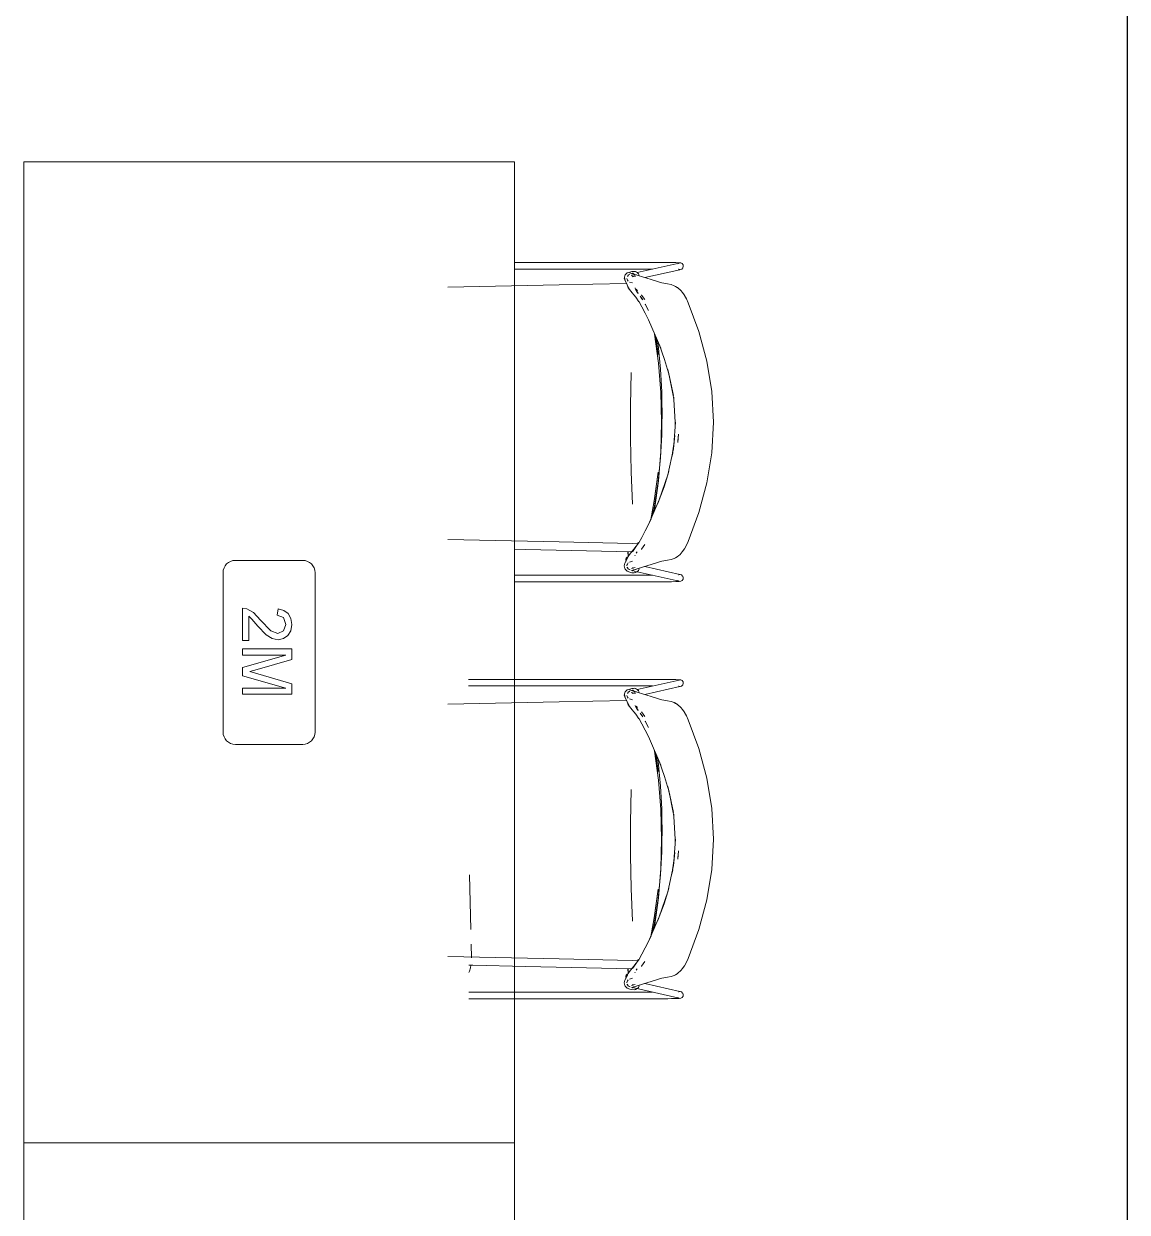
# Model space of a CAD drawing. Header units: millimetres. Extents: x 155927 to 317870, y -36033 to 97293.
# Drawn here: x 213634 to 215434, y 23305 to 25243 of the extents above; entities that cross this region are included whole.
import ezdxf

# ---------------------------------------------------------------- set-up
doc = ezdxf.new("R2010")
doc.units = ezdxf.units.MM
doc.header["$MEASUREMENT"] = 0
for name, color, linetype, lineweight in [('A-WALL', 7, 'CONTINUOUS', 9), ('G-IMPT', 8, 'CONTINUOUS', 9), ('I-FURN', 8, 'CONTINUOUS', 9)]:
    doc.layers.add(name, color=color, linetype=linetype, lineweight=lineweight)

msp = doc.modelspace()

# ---------------------------------------------------------------- linework, layer by layer
at = {"layer": 'A-WALL', "lineweight": 30}
msp.add_line((215433.8, 26805.6), (215433.8, 20199.6), dxfattribs=at)
at = {"layer": 'G-IMPT'}
for p, q in [((214434.3, 24853.7), (214684.5, 24853.7)), ((214702.9, 24852.6), (214634.7, 24837.3)), ((214684.5, 24853.7), (214690.7, 24853.7)), ((214697.9, 24853.5), (214690.7, 24853.7)), ((214703.1, 24853.2), (214697.9, 24853.5)), ((214702.9, 24852.6), (214700.7, 24851.6)), ((214700.7, 24851.6), (214700.9, 24851.8)), ((214705.6, 24852.9), (214703.1, 24853.2)), ((214705.6, 24852.9), (214707.9, 24851.7)), ((214707.9, 24851.7), (214709.4, 24849.6)), ((214709.4, 24849.6), (214709.8, 24846.9)), ((214659.4, 24842.9), (214434.3, 24842.9)), ((214613.5, 24827.7), (214614.7, 24832)), ((214614, 24829.1), (214614.8, 24824.1)), ((214614, 24829.1), (214614.5, 24824.5)), ((214614.7, 24832), (214615.2, 24833.3)), ((214615.2, 24833.3), (214618.3, 24836.5)), ((214622.5, 24837.9), (214618.3, 24836.5)), ((214618.7, 24830.9), (214620.7, 24833.2)), ((214621.3, 24833.5), (214622.9, 24834.2)), ((214622.5, 24833.9), (214621.3, 24833.5)), ((214622.2, 24836.7), (214627.8, 24835.1)), ((214622.2, 24836.7), (214630.1, 24834.3)), ((214622.5, 24837.9), (214625.7, 24838.9)), ((214625.5, 24835.3), (214633.6, 24833.2)), ((214625.5, 24835.3), (214632.3, 24833.5)), ((214625.6, 24832.1), (214628, 24830.9)), ((214625.6, 24832.1), (214631.1, 24830.5)), ((214625.7, 24838.9), (214628.5, 24839)), ((214628.5, 24835.9), (214626.6, 24835.5)), ((214626.8, 24831.9), (214628, 24830.9)), ((214626.8, 24831.9), (214628.3, 24830.4)), ((214626.9, 24835.9), (214629, 24834.5)), ((214626.9, 24835.9), (214630.1, 24834.3)), ((214628.3, 24830.4), (214627.4, 24831.5)), ((214627.8, 24835.1), (214636, 24832.5)), ((214628.5, 24839), (214629.8, 24839.1)), ((214629, 24834.5), (214630.6, 24832.7)), ((214631.5, 24838.8), (214629.8, 24839.1)), ((214631.6, 24830.9), (214630.6, 24832.7)), ((214631.5, 24838.8), (214634.9, 24837.2)), ((214631.5, 24838.8), (214631.8, 24838.8)), ((214631.5, 24838.8), (214634.7, 24837.3)), ((214634.9, 24837.2), (214631.8, 24838.8)), ((214633.6, 24833.2), (214632.3, 24833.5)), ((214636.5, 24835.5), (214634.7, 24837.3)), ((214634.9, 24837.2), (214634.7, 24837.3)), ((214634.7, 24837.3), (214636.8, 24835.3)), ((214636.5, 24835.5), (214634.9, 24837.2)), ((214657.2, 24825.8), (214636, 24832.5)), ((214636.9, 24835.1), (214636.8, 24835.3)), ((214638, 24832.8), (214636.9, 24835.1)), ((214638, 24832.8), (214638, 24832.7)), ((214647.1, 24828.9), (214704.4, 24841.8)), ((214702.1, 24842.5), (214704.7, 24842.1)), ((214702.4, 24842.4), (214704.7, 24842.1)), ((214704.4, 24841.8), (214707, 24842.6)), ((214707, 24842.6), (214707.2, 24842.9)), ((214709, 24844.8), (214707.2, 24842.9)), ((214709, 24844.8), (214709.8, 24846.9)), ((214507.6, 24817), (214325.8, 24813.3)), ((214617, 24819.5), (214507.6, 24817)), ((214613.5, 24827.7), (214614.8, 24824.1)), ((214614.5, 24824.5), (214617.5, 24818.5)), ((214620, 24812.4), (214617.5, 24818.5)), ((214617.9, 24827.4), (214618.1, 24825.8)), ((214618.6, 24824.9), (214618.1, 24825.8)), ((214618.6, 24824.9), (214620.1, 24823.3)), ((214621.7, 24810.6), (214619.2, 24815.2)), ((214620.7, 24812.6), (214619.2, 24815.2)), ((214620, 24812.4), (214621.9, 24809.3)), ((214624, 24806.9), (214621, 24812.3)), ((214621.7, 24810.6), (214624, 24806.9)), ((214621.9, 24809.3), (214626.2, 24803.9)), ((214622.1, 24821.7), (214627, 24820.3)), ((214632.8, 24807.7), (214631.1, 24810.9)), ((214631.1, 24810.9), (214633.1, 24807.1)), ((214632, 24811.2), (214631.4, 24812.3)), ((214632.9, 24810), (214635, 24807.6)), ((214669.2, 24821.9), (214657.2, 24825.8)), ((214674.8, 24820.2), (214669.2, 24821.9)), ((214674.8, 24820.2), (214684, 24818.6)), ((214684, 24818.6), (214690, 24817.5)), ((214690, 24817.5), (214695, 24815.7)), ((214696, 24815.2), (214695, 24815.7)), ((214700.2, 24812.7), (214695, 24815.7)), ((214697.3, 24814.5), (214695, 24815.7)), ((214696, 24815.2), (214700.2, 24812.7)), ((214699.8, 24813), (214697.3, 24814.5)), ((214700.2, 24812.7), (214699.8, 24813)), ((214700.2, 24812.7), (214702.2, 24811.2)), ((214702.2, 24811.2), (214704.1, 24809.5)), ((214704.7, 24809), (214704.1, 24809.5)), ((214626.2, 24803.9), (214629.1, 24800.7)), ((214632.2, 24796.9), (214629.1, 24800.7)), ((214632.2, 24796.9), (214637.6, 24789.6)), ((214632.8, 24807.7), (214633.1, 24807.1)), ((214632.8, 24807.7), (214634.1, 24805.5)), ((214632.8, 24807.7), (214634.5, 24804.9)), ((214634.1, 24805.5), (214634.5, 24804.9)), ((214636.1, 24803.3), (214634.4, 24805.8)), ((214634.4, 24805.8), (214636.4, 24802.8)), ((214636.1, 24803.3), (214636.4, 24802.8)), ((214637.1, 24790.3), (214637.6, 24789.6)), ((214637.1, 24790.3), (214642.5, 24781.4)), ((214639.7, 24798.5), (214643.7, 24792.6)), ((214639.7, 24798.5), (214642.4, 24794.5)), ((214641.5, 24801), (214641.9, 24800.5)), ((214647.2, 24793.2), (214641.9, 24800.5)), ((214643.7, 24792.6), (214642.4, 24794.5)), ((214704.7, 24809), (214706.5, 24807.1)), ((214708.2, 24805.1), (214706.5, 24807.1)), ((214708.2, 24805.1), (214711.6, 24800.2)), ((214711.8, 24799.9), (214711.6, 24800.2)), ((214711.8, 24799.9), (214714.9, 24794.3)), ((214717.9, 24787.8), (214714.9, 24794.3)), ((214647.9, 24770.9), (214642.5, 24781.4)), ((214647.7, 24785.7), (214653.2, 24775.4)), ((214647.7, 24785.7), (214648.2, 24784.8)), ((214653.2, 24760.3), (214647.9, 24770.9)), ((214653.2, 24775.4), (214648.2, 24784.8)), ((214735.4, 24741), (214717.9, 24787.8)), ((214653.2, 24760.3), (214673.1, 24713.9)), ((214662.8, 24736.6), (214662.3, 24739.2)), ((214669.2, 24689.3), (214662.8, 24736.6)), ((214664.9, 24733), (214669, 24703.3)), ((214664.9, 24733), (214669, 24703.3)), ((214735.4, 24741), (214748.4, 24692.6)), ((214667.4, 24727.1), (214668.6, 24719.5)), ((214672.7, 24679.7), (214668.6, 24719.5)), ((214679.1, 24695.3), (214670.5, 24720.4)), ((214670.5, 24720.4), (214673.1, 24713.9)), ((214679.1, 24695.3), (214684.3, 24679.1)), ((214624.8, 24674.3), (214623.8, 24620.3)), ((214669.2, 24689.3), (214673, 24641.4)), ((214672.7, 24679.7), (214674.8, 24642.7)), ((214686.5, 24672.2), (214684.3, 24679.1)), ((214684.6, 24679.2), (214686.5, 24672.2)), ((214684.6, 24679.2), (214693.9, 24636.7)), ((214748.4, 24692.6), (214756.5, 24643.2)), ((214693.5, 24636.7), (214686.5, 24672.2)), ((214686.5, 24672.2), (214693.9, 24636.7)), ((214673, 24641.4), (214673.9, 24617.4)), ((214675.1, 24626.4), (214674.8, 24642.7)), ((214694.6, 24630.3), (214693.5, 24636.7)), ((214759.1, 24593.3), (214756.5, 24643.2)), ((214623.8, 24566.3), (214623.8, 24620.3)), ((214674.3, 24593.3), (214673.9, 24617.4)), ((214675.1, 24626.4), (214675.5, 24607.5)), ((214694.4, 24630.3), (214694.1, 24634.4)), ((214694.6, 24630.3), (214694.2, 24633.8)), ((214694.4, 24630.3), (214696.8, 24593.3)), ((214675.1, 24588.7), (214675.5, 24607.5)), ((214673.9, 24569.2), (214674.3, 24593.3)), ((214674.8, 24572.4), (214675.1, 24588.7)), ((214696.9, 24593.3), (214694.6, 24556.4)), ((214696.9, 24593.3), (214696.8, 24585.9)), ((214696.8, 24593.3), (214696.8, 24585.9)), ((214759.1, 24593.3), (214756.5, 24543.4)), ((214623.8, 24566.3), (214624.8, 24512.4)), ((214672.7, 24535.3), (214674.8, 24572.4)), ((214673, 24545.2), (214673.9, 24569.2)), ((214693.5, 24550.3), (214695.1, 24561.3)), ((214693.9, 24549.9), (214696.3, 24571.6)), ((214693.9, 24549.9), (214695.1, 24561.3)), ((214694.6, 24556.4), (214695.1, 24561.3)), ((214696.3, 24571.6), (214695.1, 24561.3)), ((214701.1, 24560.2), (214701.8, 24573.8)), ((214701.6, 24570.4), (214701.1, 24560.2)), ((214673, 24545.2), (214669.2, 24497.4)), ((214693.9, 24549.9), (214684.6, 24507.4)), ((214691.4, 24536.2), (214693.5, 24550.3)), ((214691.4, 24536.2), (214692.7, 24543.3)), ((214748.4, 24494), (214756.5, 24543.4)), ((214668.6, 24495.6), (214672.7, 24535.3)), ((214626.9, 24459.2), (214624.8, 24512.4)), ((214662.5, 24464.6), (214669, 24511.8)), ((214669, 24511.8), (214662.5, 24464.5)), ((214670.5, 24466.3), (214684.6, 24507.4)), ((214684.6, 24507.4), (214678.5, 24487.7)), ((214678.5, 24487.7), (214684.4, 24507.4)), ((214686, 24512.6), (214684.4, 24507.4)), ((214684.6, 24507.4), (214686, 24512.6)), ((214662.7, 24456.4), (214668.6, 24495.6)), ((214669.2, 24497.4), (214662.8, 24450.1)), ((214670.4, 24466.3), (214678.5, 24487.7)), ((214670.5, 24466.3), (214678.5, 24487.7)), ((214748.4, 24494), (214735.4, 24445.6)), ((214670.5, 24466.3), (214653.3, 24426.3)), ((214662.5, 24464.6), (214656.8, 24434.4)), ((214656.8, 24434.4), (214662.5, 24464.5)), ((214668.3, 24460.5), (214670.5, 24466.3)), ((214668.3, 24460.5), (214670.4, 24466.3)), ((214662.7, 24456.4), (214659.8, 24441.3)), ((214662.8, 24450.1), (214662.2, 24446.9)), ((214735.4, 24445.6), (214717.8, 24398.7)), ((214647.9, 24415.7), (214653.2, 24426.3)), ((214657.4, 24435.6), (214653.2, 24426.3)), ((214657.4, 24435.6), (214653.3, 24426.3)), ((214642.5, 24405.3), (214637.1, 24396.3)), ((214647.9, 24415.7), (214642.5, 24405.3)), ((214325.6, 24401.8), (214507.6, 24398.1)), ((214434.3, 24386), (214452.9, 24385.6)), ((214625.9, 24381.7), (214452.9, 24385.6)), ((214626.4, 24395.4), (214507.6, 24398.1)), ((214621.9, 24377.3), (214626.2, 24382.8)), ((214629.1, 24386), (214626.2, 24382.8)), ((214634.8, 24395.9), (214626.4, 24395.4)), ((214627.1, 24381.9), (214632.7, 24390.2)), ((214627.1, 24381.9), (214632.2, 24389.7)), ((214629.1, 24386), (214632.7, 24390.2)), ((214632.2, 24389.7), (214637.6, 24397)), ((214637.7, 24396.5), (214634.8, 24395.9)), ((214637.6, 24397), (214637.1, 24396.3)), ((214641.5, 24385.6), (214641.9, 24386.1)), ((214641.9, 24386.1), (214647.2, 24393.4)), ((214711.6, 24386.4), (214708.2, 24381.6)), ((214711.6, 24386.4), (214711.8, 24386.7)), ((214714.9, 24392.4), (214711.8, 24386.7)), ((214717.8, 24398.7), (214714.9, 24392.4)), ((214614.4, 24363), (214618.8, 24371.4)), ((214620, 24374.2), (214617.8, 24369.4)), ((214617.8, 24369.4), (214618.8, 24371.4)), ((214618.6, 24361.8), (214620.2, 24363.6)), ((214619.5, 24381.9), (214619.8, 24373.8)), ((214620.2, 24374.6), (214619.9, 24381.9)), ((214620.2, 24374.6), (214619.9, 24381.9)), ((214620, 24374.2), (214621.9, 24377.3)), ((214622.2, 24365), (214627, 24366.3)), ((214631.4, 24376.4), (214630.8, 24375)), ((214633.1, 24379.6), (214634.1, 24381.2)), ((214634.5, 24381.7), (214634.1, 24381.2)), ((214657.2, 24360.9), (214669.2, 24364.7)), ((214674.8, 24366.4), (214669.2, 24364.7)), ((214684, 24368), (214674.8, 24366.4)), ((214684, 24368), (214690, 24369.1)), ((214695, 24370.9), (214690, 24369.1)), ((214695, 24370.9), (214697.3, 24372.1)), ((214699.8, 24373.7), (214697.3, 24372.1)), ((214700.2, 24373.9), (214699.8, 24373.7)), ((214700.2, 24373.9), (214702.2, 24375.4)), ((214702.2, 24375.4), (214704.7, 24377.6)), ((214704.7, 24377.6), (214706.5, 24379.5)), ((214708.2, 24381.6), (214706.5, 24379.5)), ((214614.4, 24363), (214613.5, 24358.9)), ((214614.7, 24354.7), (214613.5, 24358.9)), ((214615.2, 24353.3), (214614.7, 24354.7)), ((214618.3, 24350.1), (214615.2, 24353.3)), ((214617.8, 24358.6), (214617.9, 24359.2)), ((214618.3, 24361.2), (214617.9, 24359.2)), ((214618.6, 24361.8), (214618.3, 24361.2)), ((214619.5, 24355.1), (214618.3, 24356.7)), ((214618.3, 24356.7), (214619.1, 24355.6)), ((214618.3, 24350.1), (214622.5, 24348.7)), ((214618.5, 24356.1), (214620.7, 24353.5)), ((214619.5, 24355.1), (214619.1, 24355.6)), ((214622.5, 24352.7), (214621.3, 24353.2)), ((214623, 24352.4), (214621.3, 24353.2)), ((214625.7, 24347.7), (214622.5, 24348.7)), ((214625.5, 24354.6), (214631.1, 24356.1)), ((214625.5, 24354.6), (214627.6, 24355.5)), ((214625.5, 24351.4), (214633.6, 24353.4)), ((214633, 24353.2), (214625.5, 24351.4)), ((214625.7, 24347.7), (214629.8, 24347.5)), ((214626.5, 24351.2), (214626.1, 24351.3)), ((214626.5, 24351.2), (214626.2, 24351.3)), ((214626.5, 24351.2), (214626.2, 24351.3)), ((214626.5, 24351.2), (214628.5, 24350.8)), ((214627.9, 24355.8), (214626.8, 24354.8)), ((214626.8, 24354.8), (214627.6, 24355.5)), ((214630.1, 24352.3), (214626.9, 24350.8)), ((214629, 24352.1), (214626.9, 24350.8)), ((214627.9, 24355.8), (214627.3, 24355.1)), ((214627.8, 24351.5), (214633.6, 24353.4)), ((214630.1, 24352.3), (214627.8, 24351.5)), ((214631.5, 24347.8), (214629.8, 24347.5)), ((214629.9, 24350.4), (214702.9, 24334)), ((214631.5, 24347.8), (214631.8, 24347.9)), ((214631.8, 24347.9), (214634.7, 24349.3)), ((214633, 24353.2), (214644.7, 24357)), ((214634.9, 24349.5), (214634.7, 24349.3)), ((214634.9, 24349.5), (214636.8, 24351.4)), ((214638, 24353.9), (214636.8, 24351.4)), ((214638, 24353.8), (214636.8, 24351.4)), ((214636.9, 24351.6), (214636.8, 24351.4)), ((214636.9, 24351.6), (214638, 24353.9)), ((214638, 24353.8), (214638, 24353.9)), ((214644.7, 24357), (214657.2, 24360.9)), ((214704.4, 24344.8), (214646.9, 24357.7)), ((214702.1, 24344.1), (214704.7, 24344.6)), ((214702.4, 24344.3), (214704.7, 24344.6)), ((214704.4, 24344.8), (214707, 24344)), ((214708.7, 24342.2), (214707, 24344)), ((214707, 24344), (214707.2, 24343.7)), ((214434.3, 24343.8), (214659.4, 24343.8)), ((214434.3, 24332.9), (214684.5, 24332.9)), ((214690.7, 24333), (214684.5, 24332.9)), ((214690.7, 24333), (214697.9, 24333.1)), ((214697.9, 24333.1), (214703.1, 24333.4)), ((214702.9, 24334), (214700.7, 24335)), ((214700.9, 24334.8), (214700.7, 24335)), ((214703.1, 24333.4), (214705.6, 24333.7)), ((214705.6, 24333.7), (214707.9, 24334.9)), ((214707.9, 24334.9), (214709.4, 24337.1)), ((214708.7, 24342.2), (214709, 24341.9)), ((214709.8, 24339.7), (214709, 24341.9)), ((214709.8, 24339.7), (214709.4, 24337.1)), ((214359.8, 24173.7), (214684.5, 24173.7)), ((214702.9, 24172.6), (214634.7, 24157.3)), ((214684.5, 24173.7), (214690.7, 24173.7)), ((214697.9, 24173.5), (214690.7, 24173.7)), ((214703.1, 24173.2), (214697.9, 24173.5)), ((214702.9, 24172.6), (214700.7, 24171.6)), ((214700.7, 24171.6), (214700.9, 24171.8)), ((214705.6, 24172.9), (214703.1, 24173.2)), ((214705.6, 24172.9), (214707.9, 24171.7)), ((214707.9, 24171.7), (214709.4, 24169.6)), ((214709.4, 24169.6), (214709.8, 24166.9)), ((214659.4, 24162.9), (214359.8, 24162.9)), ((214613.5, 24147.7), (214614.7, 24152)), ((214614.7, 24152), (214615.2, 24153.3)), ((214615.2, 24153.3), (214618.3, 24156.5)), ((214622.5, 24157.9), (214618.3, 24156.5)), ((214618.7, 24150.9), (214620.7, 24153.2)), ((214621.3, 24153.5), (214622.9, 24154.2)), ((214622.5, 24153.9), (214621.3, 24153.5)), ((214622.2, 24156.7), (214627.8, 24155.1)), ((214622.2, 24156.7), (214630.1, 24154.3)), ((214622.5, 24157.9), (214625.7, 24158.9)), ((214625.5, 24155.3), (214633.6, 24153.2)), ((214625.5, 24155.3), (214632.3, 24153.5)), ((214625.6, 24152.1), (214628, 24150.9)), ((214625.6, 24152.1), (214631.1, 24150.5)), ((214625.7, 24158.9), (214628.5, 24159)), ((214628.5, 24155.9), (214626.6, 24155.5)), ((214626.8, 24151.9), (214628, 24150.9)), ((214626.8, 24151.9), (214628.3, 24150.4)), ((214626.9, 24155.9), (214629, 24154.5)), ((214626.9, 24155.9), (214630.1, 24154.3)), ((214628.3, 24150.4), (214627.4, 24151.5)), ((214627.8, 24155.1), (214636, 24152.5)), ((214628.5, 24159), (214629.8, 24159.1)), ((214629, 24154.5), (214630.6, 24152.7)), ((214631.5, 24158.8), (214629.8, 24159.1)), ((214631.6, 24150.9), (214630.6, 24152.7)), ((214631.5, 24158.8), (214634.9, 24157.2)), ((214631.5, 24158.8), (214631.8, 24158.8)), ((214631.5, 24158.8), (214634.7, 24157.3)), ((214634.9, 24157.2), (214631.8, 24158.8)), ((214633.6, 24153.2), (214632.3, 24153.5)), ((214636.5, 24155.5), (214634.7, 24157.3)), ((214634.9, 24157.2), (214634.7, 24157.3)), ((214634.7, 24157.3), (214636.8, 24155.3)), ((214636.5, 24155.5), (214634.9, 24157.2)), ((214657.2, 24145.8), (214636, 24152.5)), ((214636.9, 24155.1), (214636.8, 24155.3)), ((214638, 24152.8), (214636.9, 24155.1)), ((214638, 24152.8), (214638, 24152.7)), ((214647.1, 24148.9), (214704.4, 24161.8)), ((214702.1, 24162.5), (214704.7, 24162.1)), ((214702.4, 24162.4), (214704.7, 24162.1)), ((214704.4, 24161.8), (214707, 24162.6)), ((214707, 24162.6), (214707.2, 24162.9)), ((214709, 24164.8), (214707.2, 24162.9)), ((214709, 24164.8), (214709.8, 24166.9)), ((214507.6, 24137), (214325.8, 24133.3)), ((214617, 24139.5), (214507.6, 24137)), ((214613.5, 24147.7), (214614.8, 24144.1)), ((214614, 24149.1), (214614.8, 24144.1)), ((214614, 24149.1), (214614.5, 24144.5)), ((214614.5, 24144.5), (214617.5, 24138.5)), ((214620, 24132.4), (214617.5, 24138.5)), ((214617.9, 24147.4), (214618.1, 24145.8)), ((214618.6, 24144.9), (214618.1, 24145.8)), ((214618.6, 24144.9), (214620.1, 24143.3)), ((214621.7, 24130.6), (214619.2, 24135.2)), ((214624, 24126.9), (214619.2, 24135.2)), ((214620, 24132.4), (214621.9, 24129.3)), ((214622.1, 24141.7), (214627, 24140.3)), ((214632.8, 24127.7), (214631.1, 24130.9)), ((214631.1, 24130.9), (214633.1, 24127.1)), ((214669.2, 24141.9), (214657.2, 24145.8)), ((214674.8, 24140.2), (214669.2, 24141.9)), ((214674.8, 24140.2), (214684, 24138.6)), ((214684, 24138.6), (214690, 24137.5)), ((214690, 24137.5), (214695, 24135.7)), ((214696, 24135.2), (214695, 24135.7)), ((214700.2, 24132.7), (214695, 24135.7)), ((214697.3, 24134.5), (214695, 24135.7)), ((214696, 24135.2), (214700.2, 24132.7)), ((214699.8, 24133), (214697.3, 24134.5)), ((214700.2, 24132.7), (214699.8, 24133)), ((214700.2, 24132.7), (214702.2, 24131.2)), ((214702.2, 24131.2), (214704.1, 24129.5)), ((214621.7, 24130.6), (214624, 24126.9)), ((214621.9, 24129.3), (214626.2, 24123.9)), ((214626.2, 24123.9), (214629.1, 24120.7)), ((214632.2, 24116.9), (214629.1, 24120.7)), ((214632.2, 24116.9), (214637.6, 24109.6)), ((214632.8, 24127.7), (214633.1, 24127.1)), ((214632.8, 24127.7), (214634.1, 24125.5)), ((214632.8, 24127.7), (214634.5, 24124.9)), ((214632.9, 24130), (214635, 24127.6)), ((214634.1, 24125.5), (214634.5, 24124.9)), ((214636.1, 24123.3), (214634.4, 24125.8)), ((214634.4, 24125.8), (214636.4, 24122.8)), ((214636.1, 24123.3), (214636.4, 24122.8)), ((214639.7, 24118.5), (214643.7, 24112.6)), ((214639.7, 24118.5), (214642.4, 24114.5)), ((214641.5, 24121), (214641.9, 24120.5)), ((214647.2, 24113.2), (214641.9, 24120.5)), ((214643.7, 24112.6), (214642.4, 24114.5)), ((214704.7, 24129), (214704.1, 24129.5)), ((214704.7, 24129), (214706.5, 24127.1)), ((214708.2, 24125.1), (214706.5, 24127.1)), ((214708.2, 24125.1), (214711.6, 24120.2)), ((214711.8, 24119.9), (214711.6, 24120.2)), ((214711.8, 24119.9), (214714.9, 24114.3)), ((214717.9, 24107.8), (214714.9, 24114.3)), ((214637.1, 24110.3), (214637.6, 24109.6)), ((214637.1, 24110.3), (214642.5, 24101.4)), ((214647.9, 24090.9), (214642.5, 24101.4)), ((214647.7, 24105.7), (214653.2, 24095.4)), ((214647.7, 24105.7), (214648.2, 24104.8)), ((214653.2, 24095.4), (214648.2, 24104.8)), ((214735.4, 24061), (214717.9, 24107.8)), ((214653.2, 24080.3), (214647.9, 24090.9)), ((214653.2, 24080.3), (214673.1, 24033.9)), ((214662.8, 24056.6), (214662.3, 24059.2)), ((214669.2, 24009.3), (214662.8, 24056.6)), ((214735.4, 24061), (214748.4, 24012.6)), ((214664.9, 24053), (214669, 24023.3)), ((214664.9, 24053), (214669, 24023.3)), ((214667.4, 24047.1), (214668.6, 24039.5)), ((214672.7, 23999.7), (214668.6, 24039.5)), ((214679.1, 24015.3), (214670.5, 24040.4)), ((214670.5, 24040.4), (214673.1, 24033.9)), ((214679.1, 24015.3), (214684.3, 23999.1)), ((214669.2, 24009.3), (214673, 23961.4)), ((214672.7, 23999.7), (214674.8, 23962.7)), ((214686.5, 23992.2), (214684.3, 23999.1)), ((214684.6, 23999.2), (214686.5, 23992.2)), ((214684.6, 23999.2), (214693.9, 23956.7)), ((214748.4, 24012.6), (214756.5, 23963.2)), ((214624.8, 23994.3), (214623.8, 23940.3)), ((214693.5, 23956.7), (214686.5, 23992.2)), ((214686.5, 23992.2), (214693.9, 23956.7)), ((214673, 23961.4), (214673.9, 23937.4)), ((214675.1, 23946.4), (214674.8, 23962.7)), ((214694.6, 23950.3), (214693.5, 23956.7)), ((214759.1, 23913.3), (214756.5, 23963.2)), ((214623.8, 23886.3), (214623.8, 23940.3)), ((214674.3, 23913.3), (214673.9, 23937.4)), ((214675.1, 23946.4), (214675.5, 23927.5)), ((214694.4, 23950.3), (214694.1, 23954.4)), ((214694.6, 23950.3), (214694.2, 23953.8)), ((214694.4, 23950.3), (214696.8, 23913.3)), ((214675.1, 23908.7), (214675.5, 23927.5)), ((214673.9, 23889.2), (214674.3, 23913.3)), ((214674.8, 23892.4), (214675.1, 23908.7)), ((214696.9, 23913.3), (214694.6, 23876.4)), ((214696.9, 23913.3), (214696.8, 23905.9)), ((214696.8, 23913.3), (214696.8, 23905.9)), ((214759.1, 23913.3), (214756.5, 23863.4)), ((214623.8, 23886.3), (214624.8, 23832.4)), ((214672.7, 23855.3), (214674.8, 23892.4)), ((214673, 23865.2), (214673.9, 23889.2)), ((214693.5, 23870.3), (214695.1, 23881.3)), ((214693.9, 23869.9), (214696.3, 23891.6)), ((214693.9, 23869.9), (214695.1, 23881.3)), ((214694.6, 23876.4), (214695.1, 23881.3)), ((214696.3, 23891.6), (214695.1, 23881.3)), ((214701.1, 23880.2), (214701.8, 23893.8)), ((214701.6, 23889.9), (214701.1, 23880.2)), ((214673, 23865.2), (214669.2, 23817.4)), ((214693.9, 23869.9), (214684.6, 23827.4)), ((214691.4, 23856.2), (214693.5, 23870.3)), ((214691.4, 23856.2), (214692.7, 23863.3)), ((214748.4, 23814), (214756.5, 23863.4)), ((214363.2, 23765.9), (214361.1, 23854.8)), ((214668.6, 23815.6), (214672.7, 23855.3)), ((214626.9, 23779.2), (214624.8, 23832.4)), ((214662.5, 23784.6), (214669, 23831.8)), ((214669, 23831.8), (214662.5, 23784.5)), ((214670.5, 23786.3), (214684.6, 23827.4)), ((214684.6, 23827.4), (214678.5, 23807.7)), ((214678.5, 23807.7), (214684.4, 23827.4)), ((214686, 23832.6), (214684.4, 23827.4)), ((214684.6, 23827.4), (214686, 23832.6)), ((214662.7, 23776.4), (214668.6, 23815.6)), ((214669.2, 23817.4), (214662.8, 23770.1)), ((214670.4, 23786.3), (214678.5, 23807.7)), ((214670.5, 23786.3), (214678.5, 23807.7)), ((214748.4, 23814), (214735.4, 23765.6)), ((214670.5, 23786.3), (214653.3, 23746.3)), ((214662.5, 23784.6), (214656.8, 23754.4)), ((214656.8, 23754.4), (214662.5, 23784.5)), ((214668.3, 23780.5), (214670.5, 23786.3)), ((214668.3, 23780.5), (214670.4, 23786.3)), ((214662.7, 23776.4), (214659.8, 23761.3)), ((214662.8, 23770.1), (214662.2, 23766.9)), ((214735.4, 23765.6), (214717.8, 23718.7)), ((214647.9, 23735.7), (214653.2, 23746.3)), ((214657.4, 23755.6), (214653.2, 23746.3)), ((214657.4, 23755.6), (214653.3, 23746.3)), ((214364.2, 23719.4), (214363.7, 23741.6)), ((214642.5, 23725.3), (214637.1, 23716.3)), ((214647.9, 23735.7), (214642.5, 23725.3)), ((214325.6, 23721.8), (214507.6, 23718.1)), ((214360.1, 23707.5), (214366.4, 23707.4)), ((214363.5, 23707.5), (214363, 23703.4)), ((214366.4, 23707.4), (214452.9, 23705.6)), ((214625.9, 23701.7), (214452.9, 23705.6)), ((214626.4, 23715.4), (214507.6, 23718.1)), ((214629.1, 23706), (214626.2, 23702.8)), ((214634.8, 23715.9), (214626.4, 23715.4)), ((214627.1, 23701.9), (214632.7, 23710.2)), ((214627.1, 23701.9), (214632.2, 23709.7)), ((214629.1, 23706), (214632.7, 23710.2)), ((214632.2, 23709.7), (214637.6, 23717)), ((214637.7, 23716.5), (214634.8, 23715.9)), ((214637.6, 23717), (214637.1, 23716.3)), ((214641.5, 23705.6), (214641.9, 23706.1)), ((214641.9, 23706.1), (214647.2, 23713.4)), ((214711.6, 23706.4), (214708.2, 23701.6)), ((214711.6, 23706.4), (214711.8, 23706.7)), ((214714.9, 23712.4), (214711.8, 23706.7)), ((214717.8, 23718.7), (214714.9, 23712.4)), ((214361.1, 23697.8), (214360.2, 23695.7)), ((214363, 23703.4), (214361.1, 23697.8)), ((214614.4, 23683), (214618.8, 23691.4)), ((214620, 23694.2), (214617.8, 23689.4)), ((214617.8, 23689.4), (214618.8, 23691.4)), ((214619.5, 23701.9), (214619.8, 23693.8)), ((214620.2, 23694.6), (214619.9, 23701.9)), ((214620.2, 23694.6), (214619.9, 23701.9)), ((214620, 23694.2), (214621.9, 23697.3)), ((214621.9, 23697.3), (214626.2, 23702.8)), ((214622.2, 23685), (214627, 23686.3)), ((214631.4, 23696.4), (214630.8, 23695)), ((214633.1, 23699.6), (214634.1, 23701.2)), ((214634.5, 23701.7), (214634.1, 23701.2)), ((214674.8, 23686.4), (214669.2, 23684.7)), ((214684, 23688), (214674.8, 23686.4)), ((214684, 23688), (214690, 23689.1)), ((214695, 23690.9), (214690, 23689.1)), ((214695, 23690.9), (214697.3, 23692.1)), ((214699.8, 23693.7), (214697.3, 23692.1)), ((214700.2, 23693.9), (214699.8, 23693.7)), ((214700.2, 23693.9), (214702.2, 23695.4)), ((214702.2, 23695.4), (214704.7, 23697.6)), ((214704.7, 23697.6), (214706.5, 23699.5)), ((214708.2, 23701.6), (214706.5, 23699.5)), ((214614.4, 23683), (214613.5, 23678.9)), ((214614.7, 23674.7), (214613.5, 23678.9)), ((214615.2, 23673.3), (214614.7, 23674.7)), ((214618.3, 23670.1), (214615.2, 23673.3)), ((214617.8, 23678.6), (214617.9, 23679.2)), ((214618.3, 23681.2), (214617.9, 23679.2)), ((214618.6, 23681.8), (214618.3, 23681.2)), ((214619.5, 23675.1), (214618.3, 23676.7)), ((214618.3, 23676.7), (214619.1, 23675.6)), ((214618.3, 23670.1), (214622.5, 23668.7)), ((214618.5, 23676.1), (214620.7, 23673.5)), ((214618.6, 23681.8), (214620.2, 23683.6)), ((214619.5, 23675.1), (214619.1, 23675.6)), ((214622.5, 23672.7), (214621.3, 23673.2)), ((214623, 23672.4), (214621.3, 23673.2)), ((214625.7, 23667.7), (214622.5, 23668.7)), ((214625.5, 23674.6), (214631.1, 23676.1)), ((214625.5, 23674.6), (214627.6, 23675.5)), ((214625.5, 23671.4), (214633.6, 23673.4)), ((214633, 23673.2), (214625.5, 23671.4)), ((214625.7, 23667.7), (214629.8, 23667.5)), ((214626.5, 23671.2), (214628.5, 23670.8)), ((214627.9, 23675.8), (214626.8, 23674.8)), ((214626.8, 23674.8), (214627.6, 23675.5)), ((214630.1, 23672.3), (214626.9, 23670.8)), ((214629, 23672.1), (214626.9, 23670.8)), ((214627.9, 23675.8), (214627.3, 23675.1)), ((214627.8, 23671.5), (214633.6, 23673.4)), ((214630.1, 23672.3), (214627.8, 23671.5)), ((214631.5, 23667.8), (214629.8, 23667.5)), ((214629.9, 23670.4), (214702.9, 23654)), ((214631.5, 23667.8), (214631.8, 23667.9)), ((214631.8, 23667.9), (214634.7, 23669.3)), ((214633, 23673.2), (214644.7, 23677)), ((214634.9, 23669.5), (214634.7, 23669.3)), ((214634.9, 23669.5), (214636.8, 23671.4)), ((214638, 23673.9), (214636.8, 23671.4)), ((214638, 23673.8), (214636.8, 23671.4)), ((214636.9, 23671.6), (214636.8, 23671.4)), ((214636.9, 23671.6), (214638, 23673.9)), ((214638, 23673.8), (214638, 23673.9)), ((214644.7, 23677), (214657.2, 23680.9)), ((214704.4, 23664.8), (214646.9, 23677.7)), ((214657.2, 23680.9), (214669.2, 23684.7)), ((214360.1, 23663.8), (214659.4, 23663.8)), ((214360.1, 23652.9), (214684.5, 23652.9)), ((214690.7, 23653), (214684.5, 23652.9)), ((214690.7, 23653), (214697.9, 23653.1)), ((214697.9, 23653.1), (214703.1, 23653.4)), ((214702.9, 23654), (214700.7, 23655)), ((214700.9, 23654.8), (214700.7, 23655)), ((214702.1, 23664.1), (214704.7, 23664.6)), ((214702.4, 23664.3), (214704.7, 23664.6)), ((214703.1, 23653.4), (214705.6, 23653.7)), ((214704.4, 23664.8), (214707, 23664)), ((214705.6, 23653.7), (214707.9, 23654.9)), ((214708.7, 23662.2), (214707, 23664)), ((214707, 23664), (214707.2, 23663.7)), ((214707.9, 23654.9), (214709.4, 23657.1)), ((214708.7, 23662.2), (214709, 23661.9)), ((214709.8, 23659.7), (214709, 23661.9)), ((214709.8, 23659.7), (214709.4, 23657.1))]:
    msp.add_line(p, q, dxfattribs=at)
at = {"layer": 'I-FURN'}
for p, q in [((214434.3, 25017.8), (213634.3, 25017.8)), ((213634.3, 25017.8), (213634.3, 23417.7)), ((214434.3, 23417.7), (214434.3, 25017.8)), ((214089.3, 24367.7), (213979.3, 24367.7)), ((214618.5, 24373.1), (214615.9, 24368.1)), ((214615.9, 24368.1), (214617.6, 24372.3)), ((214615.9, 24368.1), (214616.8, 24371.4)), ((214615.9, 24368.1), (214616.3, 24370.3)), ((214615.9, 24368.1), (214616, 24369.2)), ((214616.5, 24366.5), (214615.9, 24368.1)), ((214616, 24369.2), (214616.3, 24370.3)), ((214616.3, 24370.3), (214616.8, 24371.4)), ((214617.6, 24372.3), (214616.8, 24371.4)), ((214618.5, 24373.1), (214617.6, 24372.3)), ((214618.5, 24373.1), (214617.8, 24369.3)), ((214618.5, 24373.1), (214618.3, 24370.5)), ((214618.5, 24373.1), (214619.7, 24373.3)), ((214618.5, 24373.1), (214618.8, 24371.7)), ((214618.5, 24373.1), (214618.5, 24371.1)), ((214618.5, 24373.1), (214618.7, 24371.4)), ((213959.3, 24347.7), (213959.3, 24087.7)), ((214109.3, 24087.7), (214109.3, 24347.7)), ((213998, 24288.8), (213991.1, 24289.9)), ((213991.1, 24289.9), (213991.1, 24237.2)), ((214008.7, 24282.7), (213998, 24288.8)), ((214048.9, 24288.6), (214047.6, 24278.6)), ((214058.6, 24286.2), (214048.9, 24288.6)), ((214065.7, 24280.9), (214058.6, 24286.2)), ((214001.1, 24237.2), (214001.1, 24276.6)), ((214001.1, 24276.6), (214006.3, 24272.1)), ((214006.3, 24272.1), (214015.9, 24260.5)), ((214020.3, 24270.1), (214008.7, 24282.7)), ((214037.1, 24252.8), (214020.3, 24270.1)), ((214047.6, 24278.6), (214057.8, 24274.4)), ((214057.8, 24274.4), (214061.4, 24263.2)), ((214070, 24273.1), (214065.7, 24280.9)), ((214071.5, 24263), (214070, 24273.1)), ((214015.9, 24260.5), (214029.7, 24246.1)), ((214048.5, 24248.5), (214037.1, 24252.8)), ((214057.7, 24252.6), (214048.5, 24248.5)), ((214061.4, 24263.2), (214057.7, 24252.6)), ((214065, 24245), (214069.9, 24252.8)), ((214069.9, 24252.8), (214071.5, 24263)), ((213991.1, 24237.2), (214001.1, 24237.2)), ((214029.7, 24246.1), (214039.5, 24240.2)), ((214039.5, 24240.2), (214049.1, 24238.4)), ((214049.1, 24238.4), (214057.8, 24240.1)), ((214057.8, 24240.1), (214065, 24245)), ((213991.1, 24223.4), (213991.1, 24213.3)), ((214071.5, 24223.4), (213991.1, 24223.4)), ((213991.1, 24213.3), (214061.4, 24213.3)), ((214061.4, 24213.3), (213991.1, 24193.1)), ((214071.5, 24206.1), (214071.5, 24223.4)), ((213991.1, 24193.1), (213991.1, 24179.5)), ((214003, 24186.3), (214014.8, 24189.6)), ((214014.8, 24189.6), (214071.5, 24206.1)), ((213991.1, 24179.5), (214061.4, 24159.3)), ((214015.8, 24182.7), (214003, 24186.3)), ((214071.5, 24166.6), (214015.8, 24182.7)), ((214061.4, 24159.3), (213991.1, 24159.3)), ((213991.1, 24159.3), (213991.1, 24149.3)), ((214071.5, 24149.3), (214071.5, 24166.6)), ((213991.1, 24149.3), (214071.5, 24149.3)), ((213979.3, 24067.7), (214089.3, 24067.7)), ((214618.5, 23693.1), (214615.9, 23688.1)), ((214615.9, 23688.1), (214617.6, 23692.3)), ((214615.9, 23688.1), (214616.8, 23691.4)), ((214615.9, 23688.1), (214616.3, 23690.3)), ((214615.9, 23688.1), (214616, 23689.2)), ((214616.5, 23686.5), (214615.9, 23688.1)), ((214616, 23689.2), (214616.3, 23690.3)), ((214616.3, 23690.3), (214616.8, 23691.4)), ((214617.6, 23692.3), (214616.8, 23691.4)), ((214618.5, 23693.1), (214617.6, 23692.3)), ((214618.5, 23693.1), (214617.8, 23689.3)), ((214618.5, 23693.1), (214618.3, 23690.5)), ((214618.5, 23693.1), (214619.7, 23693.3)), ((214618.5, 23693.1), (214618.8, 23691.7)), ((214618.5, 23693.1), (214618.5, 23691.1)), ((214618.5, 23693.1), (214618.7, 23691.4)), ((214434.3, 23417.7), (213634.3, 23417.7)), ((213634.3, 23417.7), (213634.3, 21817.6)), ((213634.3, 23417.7), (214434.3, 23417.7)), ((214434.3, 21817.6), (214434.3, 23417.7))]:
    msp.add_line(p, q, dxfattribs=at)
for centre, start, end in [((213979.3, 24347.7), 90, 180), ((214089.3, 24347.7), 0, 90), ((213979.3, 24087.7), 180, 270), ((214089.3, 24087.7), 270, 0)]:
    msp.add_arc(centre, 20, start, end, dxfattribs=at)

doc.saveas('drawing.dxf')
